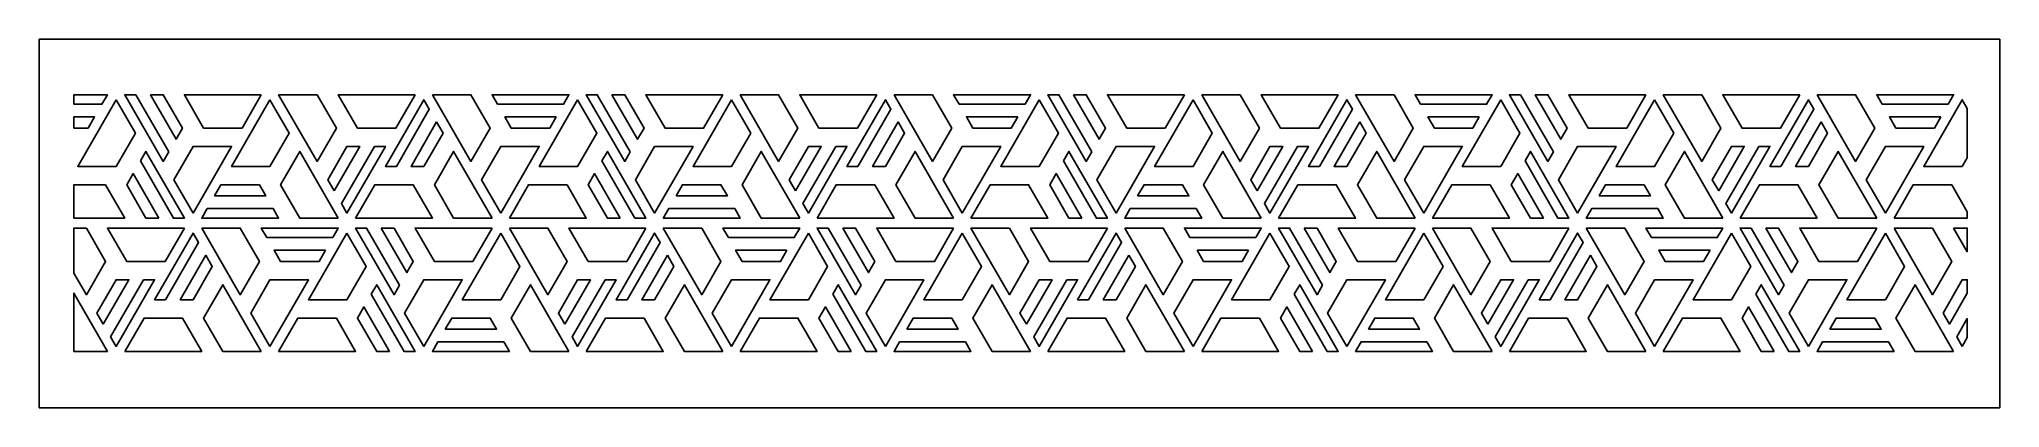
# Model space of a CAD drawing. Header units: millimetres. Extents: x 148 to 1052, y 65 to 235.
import ezdxf

# ---------------------------------------------------------------- set-up
doc = ezdxf.new("R2010")
doc.units = ezdxf.units.MM
doc.layers.get('0').update_dxf_attribs({"linetype": 'CONTINUOUS'})

msp = doc.modelspace()

# ---------------------------------------------------------------- linework, layer by layer
at = {"color": 7}
for points in [[(147.5, 65), (1052.5, 65), (1052.5, 235), (147.5, 235), (147.5, 65)], [(179.007042, 209.390599), (176.470824, 204.997742), (163.5, 204.997742), (163.5, 209.390599), (179.007042, 209.390599)], [(207.29678, 183.033456), (204.760562, 178.640599), (187.007042, 209.390599), (192.079476, 209.390599), (207.29678, 183.033456)], [(198.842722, 209.390599), (204.760562, 209.390599), (213.637323, 194.015599), (210.678403, 188.890599), (198.842722, 209.390599)], [(250.021125, 209.390599), (214.514083, 209.390599), (223.390843, 194.015599), (241.144364, 194.015599), (250.021125, 209.390599)], [(258.021125, 209.390599), (275.774645, 178.640599), (284.651406, 194.015599), (275.774645, 209.390599), (258.021125, 209.390599)], [(321.035208, 209.390599), (285.528166, 209.390599), (294.404927, 194.015599), (312.158447, 194.015599), (321.035208, 209.390599)], [(329.035208, 209.390599), (346.788729, 178.640599), (355.665489, 194.015599), (346.788729, 209.390599), (329.035208, 209.390599)], [(359.078467, 204.997742), (356.542249, 209.390599), (392.049291, 209.390599), (389.513074, 204.997742), (359.078467, 204.997742)], [(420.339029, 183.033456), (417.802812, 178.640599), (400.049291, 209.390599), (405.121725, 209.390599), (420.339029, 183.033456)], [(411.884971, 209.390599), (417.802812, 209.390599), (426.679572, 194.015599), (423.720652, 188.890599), (411.884971, 209.390599)], [(463.063374, 209.390599), (427.556332, 209.390599), (436.433093, 194.015599), (454.186614, 194.015599), (463.063374, 209.390599)], [(471.063374, 209.390599), (488.816895, 178.640599), (497.693655, 194.015599), (488.816895, 209.390599), (471.063374, 209.390599)], [(534.077457, 209.390599), (498.570416, 209.390599), (507.447176, 194.015599), (525.200697, 194.015599), (534.077457, 209.390599)], [(542.077457, 209.390599), (559.830978, 178.640599), (568.707738, 194.015599), (559.830978, 209.390599), (542.077457, 209.390599)], [(572.120716, 204.997742), (569.584499, 209.390599), (605.09154, 209.390599), (602.555323, 204.997742), (572.120716, 204.997742)], [(633.381278, 183.033456), (630.845061, 178.640599), (613.09154, 209.390599), (618.163975, 209.390599), (633.381278, 183.033456)], [(624.927221, 209.390599), (630.845061, 209.390599), (639.721821, 194.015599), (636.762901, 188.890599), (624.927221, 209.390599)], [(676.105623, 209.390599), (640.598582, 209.390599), (649.475342, 194.015599), (667.228863, 194.015599), (676.105623, 209.390599)], [(684.105623, 209.390599), (701.859144, 178.640599), (710.735904, 194.015599), (701.859144, 209.390599), (684.105623, 209.390599)], [(747.119706, 209.390599), (711.612665, 209.390599), (720.489425, 194.015599), (738.242946, 194.015599), (747.119706, 209.390599)], [(755.119706, 209.390599), (772.873227, 178.640599), (781.749988, 194.015599), (772.873227, 209.390599), (755.119706, 209.390599)], [(785.162965, 204.997742), (782.626748, 209.390599), (818.13379, 209.390599), (815.597572, 204.997742), (785.162965, 204.997742)], [(846.423528, 183.033456), (843.88731, 178.640599), (826.13379, 209.390599), (831.206224, 209.390599), (846.423528, 183.033456)], [(837.96947, 209.390599), (843.88731, 209.390599), (852.764071, 194.015599), (849.805151, 188.890599), (837.96947, 209.390599)], [(889.147873, 209.390599), (853.640831, 209.390599), (862.517591, 194.015599), (880.271112, 194.015599), (889.147873, 209.390599)], [(897.147873, 209.390599), (914.901393, 178.640599), (923.778154, 194.015599), (914.901393, 209.390599), (897.147873, 209.390599)], [(960.161956, 209.390599), (924.654914, 209.390599), (933.531675, 194.015599), (951.285195, 194.015599), (960.161956, 209.390599)], [(968.161956, 209.390599), (985.915477, 178.640599), (994.792237, 194.015599), (985.915477, 209.390599), (968.161956, 209.390599)], [(998.205215, 204.997742), (995.668997, 209.390599), (1031.176039, 209.390599), (1028.639822, 204.997742), (998.205215, 204.997742)], [(170.130281, 194.015599), (163.5, 194.015599), (163.5, 199.140599), (173.089201, 199.140599), (170.130281, 194.015599)], [(183.007042, 207.081198), (165.253521, 176.331198), (183.007042, 176.331198), (191.883802, 191.706198), (183.007042, 207.081198)], [(254.021125, 207.081198), (236.267604, 176.331198), (254.021125, 176.331198), (262.897885, 191.706198), (254.021125, 207.081198)], [(312.354122, 176.331198), (307.281687, 176.331198), (325.035208, 207.081198), (327.571425, 202.688341), (312.354122, 176.331198)], [(386.131451, 199.140599), (383.17253, 194.015599), (365.41901, 194.015599), (362.46009, 199.140599), (386.131451, 199.140599)], [(396.049291, 207.081198), (378.29577, 176.331198), (396.049291, 176.331198), (404.926051, 191.706198), (396.049291, 207.081198)], [(467.063374, 207.081198), (449.309853, 176.331198), (467.063374, 176.331198), (475.940134, 191.706198), (467.063374, 207.081198)], [(525.396371, 176.331198), (520.323936, 176.331198), (538.077457, 207.081198), (540.613674, 202.688341), (525.396371, 176.331198)], [(599.1737, 199.140599), (596.21478, 194.015599), (578.461259, 194.015599), (575.502339, 199.140599), (599.1737, 199.140599)], [(609.09154, 207.081198), (591.338019, 176.331198), (609.09154, 176.331198), (617.968301, 191.706198), (609.09154, 207.081198)], [(680.105623, 207.081198), (662.352103, 176.331198), (680.105623, 176.331198), (688.982384, 191.706198), (680.105623, 207.081198)], [(738.43862, 176.331198), (733.366186, 176.331198), (751.119706, 207.081198), (753.655924, 202.688341), (738.43862, 176.331198)], [(812.215949, 199.140599), (809.257029, 194.015599), (791.503508, 194.015599), (788.544588, 199.140599), (812.215949, 199.140599)], [(822.13379, 207.081198), (804.380269, 176.331198), (822.13379, 176.331198), (831.01055, 191.706198), (822.13379, 207.081198)], [(893.147873, 207.081198), (875.394352, 176.331198), (893.147873, 176.331198), (902.024633, 191.706198), (893.147873, 207.081198)], [(951.480869, 176.331198), (946.408435, 176.331198), (964.161956, 207.081198), (966.698173, 202.688341), (951.480869, 176.331198)], [(1025.258199, 199.140599), (1022.299278, 194.015599), (1004.545758, 194.015599), (1001.586838, 199.140599), (1025.258199, 199.140599)], [(1035.176039, 176.331198), (1017.422518, 176.331198), (1035.176039, 207.081198), (1037.5, 203.055979), (1037.5, 180.356417), (1035.176039, 176.331198)], [(330.953048, 196.831198), (333.911968, 191.706198), (325.035208, 176.331198), (319.117368, 176.331198), (330.953048, 196.831198)], [(543.995297, 196.831198), (546.954217, 191.706198), (538.077457, 176.331198), (532.159617, 176.331198), (543.995297, 196.831198)], [(757.037547, 196.831198), (759.996467, 191.706198), (751.119706, 176.331198), (745.201866, 176.331198), (757.037547, 196.831198)], [(970.079796, 196.831198), (973.038716, 191.706198), (964.161956, 176.331198), (958.244116, 176.331198), (970.079796, 196.831198)], [(194.224345, 178.866544), (196.760562, 183.259401), (214.514083, 152.509401), (209.441649, 152.509401), (194.224345, 178.866544)], [(218.514083, 154.818802), (236.267604, 185.568802), (218.514083, 185.568802), (209.637323, 170.193802), (218.514083, 154.818802)], [(285.528166, 152.509401), (267.774645, 183.259401), (258.897885, 167.884401), (267.774645, 152.509401), (285.528166, 152.509401)], [(283.610326, 165.068802), (280.651406, 170.193802), (289.528166, 185.568802), (295.446006, 185.568802), (283.610326, 165.068802)], [(302.209252, 185.568802), (307.281687, 185.568802), (289.528166, 154.818802), (286.991949, 159.211659), (302.209252, 185.568802)], [(356.542249, 152.509401), (338.788729, 183.259401), (329.911968, 167.884401), (338.788729, 152.509401), (356.542249, 152.509401)], [(360.542249, 154.818802), (378.29577, 185.568802), (360.542249, 185.568802), (351.665489, 170.193802), (360.542249, 154.818802)], [(407.266594, 178.866544), (409.802812, 183.259401), (427.556332, 152.509401), (422.483898, 152.509401), (407.266594, 178.866544)], [(431.556332, 154.818802), (449.309853, 185.568802), (431.556332, 185.568802), (422.679572, 170.193802), (431.556332, 154.818802)], [(498.570416, 152.509401), (480.816895, 183.259401), (471.940134, 167.884401), (480.816895, 152.509401), (498.570416, 152.509401)], [(496.652575, 165.068802), (493.693655, 170.193802), (502.570416, 185.568802), (508.488256, 185.568802), (496.652575, 165.068802)], [(515.251502, 185.568802), (520.323936, 185.568802), (502.570416, 154.818802), (500.034198, 159.211659), (515.251502, 185.568802)], [(569.584499, 152.509401), (551.830978, 183.259401), (542.954217, 167.884401), (551.830978, 152.509401), (569.584499, 152.509401)], [(573.584499, 154.818802), (591.338019, 185.568802), (573.584499, 185.568802), (564.707738, 170.193802), (573.584499, 154.818802)], [(620.308844, 178.866544), (622.845061, 183.259401), (640.598582, 152.509401), (635.526147, 152.509401), (620.308844, 178.866544)], [(644.598582, 154.818802), (662.352103, 185.568802), (644.598582, 185.568802), (635.721821, 170.193802), (644.598582, 154.818802)], [(711.612665, 152.509401), (693.859144, 183.259401), (684.982384, 167.884401), (693.859144, 152.509401), (711.612665, 152.509401)], [(709.694825, 165.068802), (706.735904, 170.193802), (715.612665, 185.568802), (721.530505, 185.568802), (709.694825, 165.068802)], [(728.293751, 185.568802), (733.366186, 185.568802), (715.612665, 154.818802), (713.076448, 159.211659), (728.293751, 185.568802)], [(782.626748, 152.509401), (764.873227, 183.259401), (755.996467, 167.884401), (764.873227, 152.509401), (782.626748, 152.509401)], [(786.626748, 154.818802), (804.380269, 185.568802), (786.626748, 185.568802), (777.749988, 170.193802), (786.626748, 154.818802)], [(833.351093, 178.866544), (835.88731, 183.259401), (853.640831, 152.509401), (848.568397, 152.509401), (833.351093, 178.866544)], [(857.640831, 154.818802), (875.394352, 185.568802), (857.640831, 185.568802), (848.764071, 170.193802), (857.640831, 154.818802)], [(924.654914, 152.509401), (906.901393, 183.259401), (898.024633, 167.884401), (906.901393, 152.509401), (924.654914, 152.509401)], [(922.737074, 165.068802), (919.778154, 170.193802), (928.654914, 185.568802), (934.572754, 185.568802), (922.737074, 165.068802)], [(941.336, 185.568802), (946.408435, 185.568802), (928.654914, 154.818802), (926.118697, 159.211659), (941.336, 185.568802)], [(995.668997, 152.509401), (977.915477, 183.259401), (969.038716, 167.884401), (977.915477, 152.509401), (995.668997, 152.509401)], [(999.668997, 154.818802), (1017.422518, 185.568802), (999.668997, 185.568802), (990.792237, 170.193802), (999.668997, 154.818802)], [(202.678403, 152.509401), (196.760562, 152.509401), (187.883802, 167.884401), (190.842722, 173.009401), (202.678403, 152.509401)], [(415.720652, 152.509401), (409.802812, 152.509401), (400.926051, 167.884401), (403.884971, 173.009401), (415.720652, 152.509401)], [(628.762901, 152.509401), (622.845061, 152.509401), (613.968301, 167.884401), (616.927221, 173.009401), (628.762901, 152.509401)], [(841.805151, 152.509401), (835.88731, 152.509401), (827.01055, 167.884401), (829.96947, 173.009401), (841.805151, 152.509401)], [(178.130281, 167.884401), (187.007042, 152.509401), (163.5, 152.509401), (163.5, 167.884401), (178.130281, 167.884401)], [(228.431923, 162.759401), (231.390843, 167.884401), (249.144364, 167.884401), (252.103284, 162.759401), (228.431923, 162.759401)], [(293.528166, 152.509401), (329.035208, 152.509401), (320.158447, 167.884401), (302.404927, 167.884401), (293.528166, 152.509401)], [(364.542249, 152.509401), (400.049291, 152.509401), (391.17253, 167.884401), (373.41901, 167.884401), (364.542249, 152.509401)], [(441.474173, 162.759401), (444.433093, 167.884401), (462.186614, 167.884401), (465.145534, 162.759401), (441.474173, 162.759401)], [(506.570416, 152.509401), (542.077457, 152.509401), (533.200697, 167.884401), (515.447176, 167.884401), (506.570416, 152.509401)], [(577.584499, 152.509401), (613.09154, 152.509401), (604.21478, 167.884401), (586.461259, 167.884401), (577.584499, 152.509401)], [(654.516422, 162.759401), (657.475342, 167.884401), (675.228863, 167.884401), (678.187783, 162.759401), (654.516422, 162.759401)], [(719.612665, 152.509401), (755.119706, 152.509401), (746.242946, 167.884401), (728.489425, 167.884401), (719.612665, 152.509401)], [(790.626748, 152.509401), (826.13379, 152.509401), (817.257029, 167.884401), (799.503508, 167.884401), (790.626748, 152.509401)], [(867.558671, 162.759401), (870.517591, 167.884401), (888.271112, 167.884401), (891.230032, 162.759401), (867.558671, 162.759401)], [(932.654914, 152.509401), (968.161956, 152.509401), (959.285195, 167.884401), (941.531675, 167.884401), (932.654914, 152.509401)], [(1003.668997, 152.509401), (1012.545758, 167.884401), (1030.299278, 167.884401), (1037.5, 155.412386), (1037.5, 152.509401), (1003.668997, 152.509401)], [(255.484907, 156.902258), (258.021125, 152.509401), (222.514083, 152.509401), (225.0503, 156.902258), (255.484907, 156.902258)], [(468.527157, 156.902258), (471.063374, 152.509401), (435.556332, 152.509401), (438.09255, 156.902258), (468.527157, 156.902258)], [(681.569406, 156.902258), (684.105623, 152.509401), (648.598582, 152.509401), (651.134799, 156.902258), (681.569406, 156.902258)], [(894.611655, 156.902258), (897.147873, 152.509401), (861.640831, 152.509401), (864.177048, 156.902258), (894.611655, 156.902258)], [(169.253521, 147.890599), (178.130281, 132.515599), (169.253521, 117.140599), (163.5, 127.105989), (163.5, 147.890599), (169.253521, 147.890599)], [(214.514083, 147.890599), (179.007042, 147.890599), (187.883802, 132.515599), (205.637323, 132.515599), (214.514083, 147.890599)], [(205.832997, 114.831198), (200.760562, 114.831198), (218.514083, 145.581198), (221.0503, 141.188341), (205.832997, 114.831198)], [(222.514083, 147.890599), (240.267604, 117.140599), (249.144364, 132.515599), (240.267604, 147.890599), (222.514083, 147.890599)], [(252.557342, 143.497742), (250.021125, 147.890599), (285.528166, 147.890599), (282.991949, 143.497742), (252.557342, 143.497742)], [(289.528166, 145.581198), (271.774645, 114.831198), (289.528166, 114.831198), (298.404927, 130.206198), (289.528166, 145.581198)], [(313.817904, 121.533456), (311.281687, 117.140599), (293.528166, 147.890599), (298.600601, 147.890599), (313.817904, 121.533456)], [(305.363847, 147.890599), (311.281687, 147.890599), (320.158447, 132.515599), (317.199527, 127.390599), (305.363847, 147.890599)], [(356.542249, 147.890599), (321.035208, 147.890599), (329.911968, 132.515599), (347.665489, 132.515599), (356.542249, 147.890599)], [(360.542249, 145.581198), (342.788729, 114.831198), (360.542249, 114.831198), (369.41901, 130.206198), (360.542249, 145.581198)], [(364.542249, 147.890599), (382.29577, 117.140599), (391.17253, 132.515599), (382.29577, 147.890599), (364.542249, 147.890599)], [(427.556332, 147.890599), (392.049291, 147.890599), (400.926051, 132.515599), (418.679572, 132.515599), (427.556332, 147.890599)], [(418.875246, 114.831198), (413.802812, 114.831198), (431.556332, 145.581198), (434.09255, 141.188341), (418.875246, 114.831198)], [(435.556332, 147.890599), (453.309853, 117.140599), (462.186614, 132.515599), (453.309853, 147.890599), (435.556332, 147.890599)], [(465.599591, 143.497742), (463.063374, 147.890599), (498.570416, 147.890599), (496.034198, 143.497742), (465.599591, 143.497742)], [(502.570416, 145.581198), (484.816895, 114.831198), (502.570416, 114.831198), (511.447176, 130.206198), (502.570416, 145.581198)], [(526.860154, 121.533456), (524.323936, 117.140599), (506.570416, 147.890599), (511.64285, 147.890599), (526.860154, 121.533456)], [(518.406096, 147.890599), (524.323936, 147.890599), (533.200697, 132.515599), (530.241777, 127.390599), (518.406096, 147.890599)], [(569.584499, 147.890599), (534.077457, 147.890599), (542.954217, 132.515599), (560.707738, 132.515599), (569.584499, 147.890599)], [(573.584499, 145.581198), (555.830978, 114.831198), (573.584499, 114.831198), (582.461259, 130.206198), (573.584499, 145.581198)], [(577.584499, 147.890599), (595.338019, 117.140599), (604.21478, 132.515599), (595.338019, 147.890599), (577.584499, 147.890599)], [(640.598582, 147.890599), (605.09154, 147.890599), (613.968301, 132.515599), (631.721821, 132.515599), (640.598582, 147.890599)], [(631.917496, 114.831198), (626.845061, 114.831198), (644.598582, 145.581198), (647.134799, 141.188341), (631.917496, 114.831198)], [(648.598582, 147.890599), (666.352103, 117.140599), (675.228863, 132.515599), (666.352103, 147.890599), (648.598582, 147.890599)], [(678.641841, 143.497742), (676.105623, 147.890599), (711.612665, 147.890599), (709.076448, 143.497742), (678.641841, 143.497742)], [(715.612665, 145.581198), (697.859144, 114.831198), (715.612665, 114.831198), (724.489425, 130.206198), (715.612665, 145.581198)], [(739.902403, 121.533456), (737.366186, 117.140599), (719.612665, 147.890599), (724.685099, 147.890599), (739.902403, 121.533456)], [(731.448345, 147.890599), (737.366186, 147.890599), (746.242946, 132.515599), (743.284026, 127.390599), (731.448345, 147.890599)], [(782.626748, 147.890599), (747.119706, 147.890599), (755.996467, 132.515599), (773.749988, 132.515599), (782.626748, 147.890599)], [(786.626748, 145.581198), (768.873227, 114.831198), (786.626748, 114.831198), (795.503508, 130.206198), (786.626748, 145.581198)], [(790.626748, 147.890599), (808.380269, 117.140599), (817.257029, 132.515599), (808.380269, 147.890599), (790.626748, 147.890599)], [(853.640831, 147.890599), (818.13379, 147.890599), (827.01055, 132.515599), (844.764071, 132.515599), (853.640831, 147.890599)], [(844.959745, 114.831198), (839.88731, 114.831198), (857.640831, 145.581198), (860.177048, 141.188341), (844.959745, 114.831198)], [(861.640831, 147.890599), (879.394352, 117.140599), (888.271112, 132.515599), (879.394352, 147.890599), (861.640831, 147.890599)], [(891.68409, 143.497742), (889.147873, 147.890599), (924.654914, 147.890599), (922.118697, 143.497742), (891.68409, 143.497742)], [(928.654914, 145.581198), (910.901393, 114.831198), (928.654914, 114.831198), (937.531675, 130.206198), (928.654914, 145.581198)], [(952.944652, 121.533456), (950.408435, 117.140599), (932.654914, 147.890599), (937.727349, 147.890599), (952.944652, 121.533456)], [(944.490595, 147.890599), (950.408435, 147.890599), (959.285195, 132.515599), (956.326275, 127.390599), (944.490595, 147.890599)], [(995.668997, 147.890599), (960.161956, 147.890599), (969.038716, 132.515599), (986.792237, 132.515599), (995.668997, 147.890599)], [(999.668997, 145.581198), (981.915477, 114.831198), (999.668997, 114.831198), (1008.545758, 130.206198), (999.668997, 145.581198)], [(1003.668997, 147.890599), (1021.422518, 117.140599), (1030.299278, 132.515599), (1021.422518, 147.890599), (1003.668997, 147.890599)], [(1031.176039, 147.890599), (1037.5, 147.890599), (1037.5, 136.937177), (1031.176039, 147.890599)], [(279.610326, 137.640599), (276.651406, 132.515599), (258.897885, 132.515599), (255.938965, 137.640599), (279.610326, 137.640599)], [(492.652575, 137.640599), (489.693655, 132.515599), (471.940134, 132.515599), (468.981214, 137.640599), (492.652575, 137.640599)], [(705.694825, 137.640599), (702.735904, 132.515599), (684.982384, 132.515599), (682.023464, 137.640599), (705.694825, 137.640599)], [(918.737074, 137.640599), (915.778154, 132.515599), (898.024633, 132.515599), (895.065713, 137.640599), (918.737074, 137.640599)], [(224.431923, 135.331198), (227.390843, 130.206198), (218.514083, 114.831198), (212.596243, 114.831198), (224.431923, 135.331198)], [(437.474173, 135.331198), (440.433093, 130.206198), (431.556332, 114.831198), (425.638492, 114.831198), (437.474173, 135.331198)], [(650.516422, 135.331198), (653.475342, 130.206198), (644.598582, 114.831198), (638.680742, 114.831198), (650.516422, 135.331198)], [(863.558671, 135.331198), (866.517591, 130.206198), (857.640831, 114.831198), (851.722991, 114.831198), (863.558671, 135.331198)], [(179.007042, 91.009401), (163.5, 91.009401), (163.5, 117.868385), (179.007042, 91.009401)], [(177.089201, 103.568802), (174.130281, 108.693802), (183.007042, 124.068802), (188.924882, 124.068802), (177.089201, 103.568802)], [(195.688128, 124.068802), (200.760562, 124.068802), (183.007042, 93.318802), (180.470824, 97.711659), (195.688128, 124.068802)], [(250.021125, 91.009401), (232.267604, 121.759401), (223.390843, 106.384401), (232.267604, 91.009401), (250.021125, 91.009401)], [(254.021125, 93.318802), (271.774645, 124.068802), (254.021125, 124.068802), (245.144364, 108.693802), (254.021125, 93.318802)], [(300.74547, 117.366544), (303.281687, 121.759401), (321.035208, 91.009401), (315.962773, 91.009401), (300.74547, 117.366544)], [(325.035208, 93.318802), (342.788729, 124.068802), (325.035208, 124.068802), (316.158447, 108.693802), (325.035208, 93.318802)], [(392.049291, 91.009401), (374.29577, 121.759401), (365.41901, 106.384401), (374.29577, 91.009401), (392.049291, 91.009401)], [(390.131451, 103.568802), (387.17253, 108.693802), (396.049291, 124.068802), (401.967131, 124.068802), (390.131451, 103.568802)], [(408.730377, 124.068802), (413.802812, 124.068802), (396.049291, 93.318802), (393.513074, 97.711659), (408.730377, 124.068802)], [(463.063374, 91.009401), (445.309853, 121.759401), (436.433093, 106.384401), (445.309853, 91.009401), (463.063374, 91.009401)], [(467.063374, 93.318802), (484.816895, 124.068802), (467.063374, 124.068802), (458.186614, 108.693802), (467.063374, 93.318802)], [(513.787719, 117.366544), (516.323936, 121.759401), (534.077457, 91.009401), (529.005023, 91.009401), (513.787719, 117.366544)], [(538.077457, 93.318802), (555.830978, 124.068802), (538.077457, 124.068802), (529.200697, 108.693802), (538.077457, 93.318802)], [(605.09154, 91.009401), (587.338019, 121.759401), (578.461259, 106.384401), (587.338019, 91.009401), (605.09154, 91.009401)], [(603.1737, 103.568802), (600.21478, 108.693802), (609.09154, 124.068802), (615.00938, 124.068802), (603.1737, 103.568802)], [(621.772626, 124.068802), (626.845061, 124.068802), (609.09154, 93.318802), (606.555323, 97.711659), (621.772626, 124.068802)], [(676.105623, 91.009401), (658.352103, 121.759401), (649.475342, 106.384401), (658.352103, 91.009401), (676.105623, 91.009401)], [(680.105623, 93.318802), (697.859144, 124.068802), (680.105623, 124.068802), (671.228863, 108.693802), (680.105623, 93.318802)], [(726.829968, 117.366544), (729.366186, 121.759401), (747.119706, 91.009401), (742.047272, 91.009401), (726.829968, 117.366544)], [(751.119706, 93.318802), (768.873227, 124.068802), (751.119706, 124.068802), (742.242946, 108.693802), (751.119706, 93.318802)], [(818.13379, 91.009401), (800.380269, 121.759401), (791.503508, 106.384401), (800.380269, 91.009401), (818.13379, 91.009401)], [(816.215949, 103.568802), (813.257029, 108.693802), (822.13379, 124.068802), (828.05163, 124.068802), (816.215949, 103.568802)], [(834.814876, 124.068802), (839.88731, 124.068802), (822.13379, 93.318802), (819.597572, 97.711659), (834.814876, 124.068802)], [(889.147873, 91.009401), (871.394352, 121.759401), (862.517591, 106.384401), (871.394352, 91.009401), (889.147873, 91.009401)], [(893.147873, 93.318802), (910.901393, 124.068802), (893.147873, 124.068802), (884.271112, 108.693802), (893.147873, 93.318802)], [(939.872218, 117.366544), (942.408435, 121.759401), (960.161956, 91.009401), (955.089521, 91.009401), (939.872218, 117.366544)], [(964.161956, 93.318802), (981.915477, 124.068802), (964.161956, 124.068802), (955.285195, 108.693802), (964.161956, 93.318802)], [(1031.176039, 91.009401), (1013.422518, 121.759401), (1004.545758, 106.384401), (1013.422518, 91.009401), (1031.176039, 91.009401)], [(1026.299278, 108.693802), (1035.176039, 124.068802), (1037.5, 124.068802), (1037.5, 117.844021), (1029.258199, 103.568802), (1026.299278, 108.693802)], [(309.199527, 91.009401), (303.281687, 91.009401), (294.404927, 106.384401), (297.363847, 111.509401), (309.199527, 91.009401)], [(522.241777, 91.009401), (516.323936, 91.009401), (507.447176, 106.384401), (510.406096, 111.509401), (522.241777, 91.009401)], [(735.284026, 91.009401), (729.366186, 91.009401), (720.489425, 106.384401), (723.448345, 111.509401), (735.284026, 91.009401)], [(948.326275, 91.009401), (942.408435, 91.009401), (933.531675, 106.384401), (936.490595, 111.509401), (948.326275, 91.009401)], [(187.007042, 91.009401), (222.514083, 91.009401), (213.637323, 106.384401), (195.883802, 106.384401), (187.007042, 91.009401)], [(258.021125, 91.009401), (293.528166, 91.009401), (284.651406, 106.384401), (266.897885, 106.384401), (258.021125, 91.009401)], [(334.953048, 101.259401), (337.911968, 106.384401), (355.665489, 106.384401), (358.624409, 101.259401), (334.953048, 101.259401)], [(400.049291, 91.009401), (435.556332, 91.009401), (426.679572, 106.384401), (408.926051, 106.384401), (400.049291, 91.009401)], [(471.063374, 91.009401), (506.570416, 91.009401), (497.693655, 106.384401), (479.940134, 106.384401), (471.063374, 91.009401)], [(547.995297, 101.259401), (550.954217, 106.384401), (568.707738, 106.384401), (571.666658, 101.259401), (547.995297, 101.259401)], [(613.09154, 91.009401), (648.598582, 91.009401), (639.721821, 106.384401), (621.968301, 106.384401), (613.09154, 91.009401)], [(684.105623, 91.009401), (719.612665, 91.009401), (710.735904, 106.384401), (692.982384, 106.384401), (684.105623, 91.009401)], [(761.037547, 101.259401), (763.996467, 106.384401), (781.749988, 106.384401), (784.708908, 101.259401), (761.037547, 101.259401)], [(826.13379, 91.009401), (861.640831, 91.009401), (852.764071, 106.384401), (835.01055, 106.384401), (826.13379, 91.009401)], [(897.147873, 91.009401), (932.654914, 91.009401), (923.778154, 106.384401), (906.024633, 106.384401), (897.147873, 91.009401)], [(974.079796, 101.259401), (977.038716, 106.384401), (994.792237, 106.384401), (997.751157, 101.259401), (974.079796, 101.259401)], [(1035.176039, 93.318802), (1032.639822, 97.711659), (1037.5, 106.129735), (1037.5, 97.344021), (1035.176039, 93.318802)], [(362.006032, 95.402258), (364.542249, 91.009401), (329.035208, 91.009401), (331.571425, 95.402258), (362.006032, 95.402258)], [(575.048281, 95.402258), (577.584499, 91.009401), (542.077457, 91.009401), (544.613674, 95.402258), (575.048281, 95.402258)], [(788.090531, 95.402258), (790.626748, 91.009401), (755.119706, 91.009401), (757.655924, 95.402258), (788.090531, 95.402258)], [(1001.13278, 95.402258), (1003.668997, 91.009401), (968.161956, 91.009401), (970.698173, 95.402258), (1001.13278, 95.402258)]]:
    msp.add_lwpolyline(points, close=True, dxfattribs=at)

doc.saveas('drawing.dxf')
